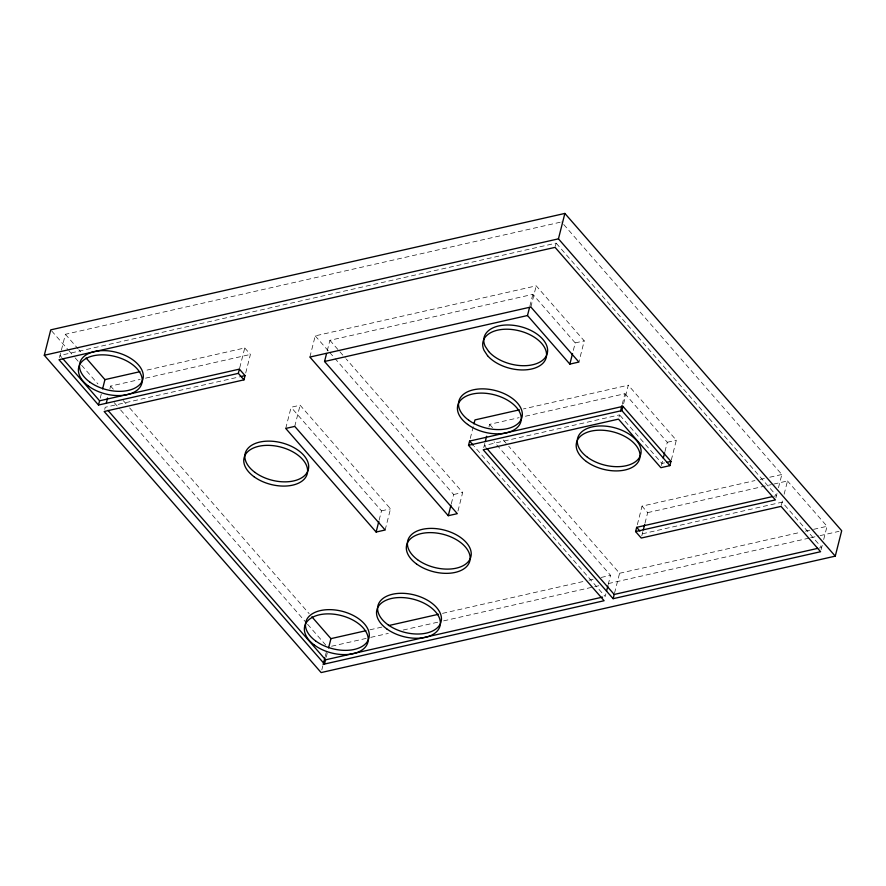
<?xml version="1.0" encoding="UTF-8"?>
<svg xmlns="http://www.w3.org/2000/svg" width="886" height="886" viewBox="0 0 886 886"><rect width="100%" height="100%" fill="white"/><g stroke="black" fill="none" stroke-linecap="round" stroke-linejoin="round"><path stroke-width="0.66" stroke-dasharray="4.43 3.32" d="M59.506 357.579L65.398 334.288L560.151 222.253M100.262 398.146L101.259 394.17M104.703 409.387L105.235 407.272L239.674 376.827M109.93 388.732L110.595 386.086L140.176 379.396M239.729 367.812L244.757 347.954L143.931 370.791M245.721 372.962L250.406 354.433L244.757 347.954M285.735 428.436L291.095 407.261L300.11 405.212L390.505 508.819L385.144 530.005M309.878 357.058L315.228 335.872L536.218 285.835L584.239 340.877L578.89 362.053M294.75 426.399L300.11 405.212M327.222 350.9L329.902 340.313L532.851 294.351L575.224 342.915L572.877 352.185M321.806 669.894L322.825 665.884M325.195 656.515L326.546 651.166M326.236 657.168L327.244 653.192M379.142 520.126L381.489 510.868L291.095 407.261M451.306 503.791L453.643 494.521L335.141 358.686M470.267 438.437L473.622 425.202M457.973 511.012L462.669 492.483L346.271 359.074M483.734 447.64L484.941 442.867M488.961 426.986L489.626 424.339L519.096 417.66M529.839 306.268L532.851 294.351M530.869 307.01L536.218 285.835M555.334 246.308L556.142 243.129L60.038 355.463L61.843 357.523M619.037 416.996L619.569 414.881L484.277 445.514L486.093 447.596M622.249 404.293L624.929 393.705L524.457 416.453M623.611 403.717L628.296 385.188L523.382 408.944M605.858 593.853L605.193 596.5L474.154 446.3M608.206 584.583L610.554 575.313L494.067 441.815M614.541 593.133L619.569 573.275L508.708 446.212M637.333 524.689L642.029 506.15L754.95 480.577M641.774 535.93L642.981 531.157M644.997 523.216L647.677 512.629L642.029 506.15M661.41 465.56L662.617 460.798M664.954 451.539L667.302 442.269L624.929 393.705M671.3 460.078L676.317 440.22L628.296 385.188M775.937 497.788L777.144 493.026M778.484 487.732L781.829 474.497L561.502 221.954M781.319 505.33L782.792 499.505M784.132 494.211L787.488 480.965L772.692 484.321M821.134 549.597L822.341 544.835M823.681 539.541L827.026 526.295L787.488 480.965M145.548 378.178L250.406 354.433M575.224 342.915L584.239 340.877M667.302 442.269L676.317 440.22M381.489 510.868L390.505 508.819M453.643 494.521L462.669 492.483M664.522 462.869L661.942 463.444L619.569 414.881M760.321 479.37L764.352 478.451M769.735 477.233L781.829 474.497M647.677 512.629L771.352 484.62M773.788 496.282L776.479 495.673L556.142 243.129M642.317 533.804L782.128 502.152L821.676 547.482L818.974 548.091M369.916 629.802L382.01 627.067M442.513 613.367L583.664 581.404M589.046 580.186L593.077 579.278M601.14 577.45L610.554 575.313M619.569 573.275L800.091 532.397M805.474 531.179L812.207 529.651M813.558 529.352L827.026 526.295M331.608 646.237L369.396 637.676M370.747 637.377L388.289 633.401M403.13 630.046L438.216 622.094M443.609 620.876L593.398 586.953M594.75 586.654L598.803 585.735M608.25 583.597L809.317 538.068M810.668 537.758L818.764 535.93M820.104 535.62L838.998 531.345M489.626 424.339L494.178 429.544M503.259 439.965L507.8 445.171M329.902 340.313L338.995 350.734M339.903 351.775L345.363 358.033M315.228 335.872L328.806 351.432M329.703 352.462L334.232 357.656M65.398 334.288L77.979 348.707M78.887 349.737L80.681 351.797M110.595 386.086L113.319 389.209M123.287 400.638L126.011 403.761M129.633 407.914L309.17 613.688M51.643 330.899L67.978 349.616M68.886 350.657L74.324 356.903M75.232 357.944L80.681 364.179M81.59 365.22L97.925 383.948M114.261 402.676L119.71 408.922M120.618 409.963L306.689 623.223M307.586 624.265L325.749 645.074"/><path stroke-width="1.33" d="M44.3 355.264L50.735 329.858L564.869 213.426L841.7 530.736L835.265 556.142L321.131 672.574L44.3 355.264L558.446 238.843L835.265 556.142M772.437 496.592L636.669 527.336L635.594 531.567L641.242 538.046L781.053 506.382L820.602 551.712L613.134 598.692L483.202 449.756L618.494 419.122L660.867 467.686L669.894 465.637L670.968 461.407L622.947 406.364L469.602 441.084L468.528 445.326L604.119 600.73L324.498 664.046L104.171 411.503L243.971 379.85L238.323 373.371L98.512 405.035L99.586 400.793L62.74 358.553M102.599 388.876L104.947 379.618L86.075 357.977M106.242 403.296L107.583 398.002M238.323 373.371L239.397 369.141L99.586 400.793M243.971 379.85L245.045 375.609L239.397 369.141M529.507 307.586L527.491 315.527L569.864 364.102L578.89 362.053L530.869 307.01L309.878 357.058L448.283 515.707L457.309 513.659L324.542 361.488L326.557 353.547M323.157 664.544L324.852 657.855M324.498 664.046L325.572 659.815L107.959 410.384M328.584 647.899L330.932 638.64L311.883 616.811M376.129 532.043L285.735 428.436L294.75 426.399L385.144 530.005L376.129 532.043L378.809 521.455M448.283 515.707L450.963 505.12M473.955 423.873L474.962 419.909L519.351 409.853M485.273 441.549L486.613 436.255M558.446 238.843L564.869 213.426M569.864 364.102L572.544 353.514M620.577 410.905L621.917 405.611M669.894 465.637L621.872 410.595L622.947 406.364M606.533 591.206L607.874 585.912M613.134 598.692L614.208 594.451L487.001 448.648M643.314 529.839L644.654 524.545M663.282 458.151L664.622 452.857M104.947 379.618L139.899 371.699M241.014 376.528L245.045 375.609M324.542 361.488L527.491 315.527M468.528 445.326L621.872 410.595M667.103 462.282L670.968 461.407M635.594 531.567L775.405 499.914L555.068 247.36L58.974 359.705L98.512 405.035M330.932 638.64L365.885 630.721M388.732 625.549L438.481 614.286M325.572 659.815L602.502 597.109M614.208 594.451L817.634 548.39M636.669 527.336L639.891 531.035M469.602 441.084L473.246 445.259M488.64 351.476L485.174 346.238A32.572 19.326 14.2 0 1 520.104 326.524A32.572 19.326 14.2 0 1 542.498 360.358A32.572 19.326 14.2 0 1 488.64 351.476M487.566 355.707L484.099 350.468A32.572 19.326 14.2 0 1 519.03 330.755A32.572 19.326 14.2 0 1 541.424 364.6A32.572 19.326 14.2 0 1 487.566 355.707M386.706 628.85A32.572 19.326 14.2 0 0 439.578 627.299A32.572 19.326 14.2 0 0 399.088 597.552A32.572 19.326 14.2 0 0 386.706 628.85M416.498 563.939A32.572 19.326 14.2 0 0 469.358 562.4A32.572 19.326 14.2 0 0 428.879 532.641A32.572 19.326 14.2 0 0 416.498 563.939M467.598 424.416A32.572 19.326 14.2 0 0 520.47 422.866A32.572 19.326 14.2 0 0 479.979 393.118A32.572 19.326 14.2 0 0 467.598 424.416M586.366 461.495A32.572 19.326 14.2 0 0 639.238 459.956A32.572 19.326 14.2 0 0 598.748 430.197A32.572 19.326 14.2 0 0 586.366 461.495M314.541 645.185A32.572 19.326 14.2 0 0 367.413 643.646A32.572 19.326 14.2 0 0 326.923 613.887A32.572 19.326 14.2 0 0 314.541 645.185M253.939 476.668A32.572 19.326 14.2 0 0 306.811 475.129A32.572 19.326 14.2 0 0 266.321 445.37A32.572 19.326 14.2 0 0 253.939 476.668M88.567 386.163A32.572 19.326 14.2 0 0 141.428 384.624A32.572 19.326 14.2 0 0 100.949 354.865A32.572 19.326 14.2 0 0 88.567 386.163M417.561 559.697A32.572 19.326 14.2 0 0 470.433 558.158A32.572 19.326 14.2 0 0 429.954 528.41A32.572 19.326 14.2 0 0 417.561 559.697M315.615 640.943A32.572 19.326 14.2 0 0 368.487 639.404A32.572 19.326 14.2 0 0 327.997 609.657A32.572 19.326 14.2 0 0 315.615 640.943M387.78 624.608A32.572 19.326 14.2 0 0 440.641 623.068A32.572 19.326 14.2 0 0 400.162 593.31A32.572 19.326 14.2 0 0 387.78 624.608M468.672 420.174A32.572 19.326 14.2 0 0 521.533 418.635A32.572 19.326 14.2 0 0 481.054 388.876A32.572 19.326 14.2 0 0 468.672 420.174M587.44 457.265A32.572 19.326 14.2 0 0 640.301 455.714A32.572 19.326 14.2 0 0 599.822 425.967A32.572 19.326 14.2 0 0 587.44 457.265M255.013 472.437A32.572 19.326 14.2 0 0 307.885 470.887A32.572 19.326 14.2 0 0 267.395 441.139A32.572 19.326 14.2 0 0 255.013 472.437M89.63 381.932A32.572 19.326 14.2 0 0 142.502 380.382A32.572 19.326 14.2 0 0 102.023 350.635A32.572 19.326 14.2 0 0 89.63 381.932"/></g></svg>
